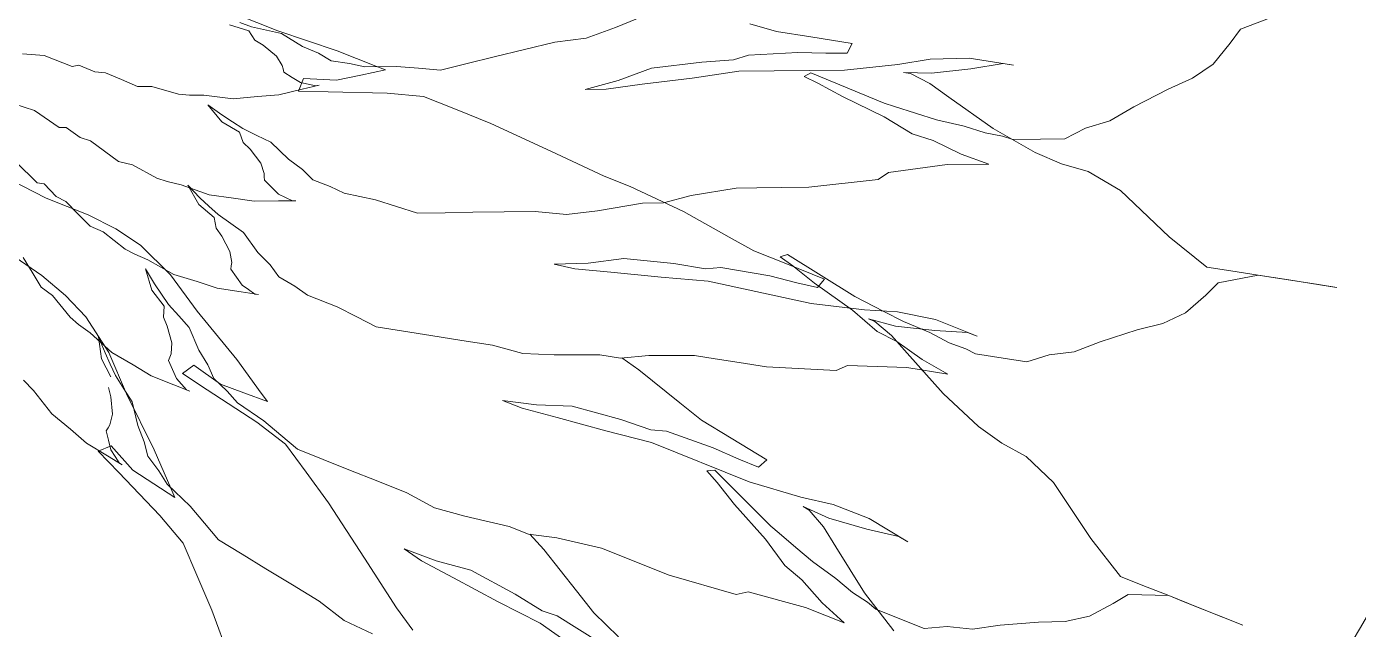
# Model space of a CAD drawing. Extents: x -454308 to 890911, y -14103 to 1343694.
# Drawn here: x 205886.348 to 205891.196, y 658693.703 to 658695.896 of the extents above; entities that cross this region are included whole.
import ezdxf

# ---------------------------------------------------------------- set-up
doc = ezdxf.new("R2010")
doc.units = 0
doc.header["$MEASUREMENT"] = 0
doc.layers.add('AR_Vegetacion', color=105, linetype='Continuous', lineweight=5)
doc.layers.add('Vegetacion_', color=105, linetype='Continuous', lineweight=5)

# ---------------------------------------------------------------- blocks, each defined once
blk = doc.blocks.new('AGAVE AZUL')
at = {"layer": 'Vegetacion_', "color": 47}
for p, q in [((1.250113944406621, 1.069685150443547), (1.272055535460822, 1.109182846772455)), ((1.251489041547757, 1.050439851107512), (1.250113944406621, 1.069685150443547)), ((1.252095807576552, 1.020306402144342), (1.251489041547757, 1.050439851107512)), ((1.244728276855312, 0.9934674354408344), (1.252095807576552, 1.020306402144342)), ((1.231914986099582, 0.9670087900121871), (1.244728276855312, 0.9934674354408344)), ((1.215419154963456, 0.9271307724811777), (1.231914986099582, 0.9670087900121871)), ((1.205135907977819, 0.8977592746923619), (1.215419154963456, 0.9271307724811777)), ((1.498059911362361, 0.907695726473321), (1.517834026017226, 0.91975666099097)), ((1.517834026017226, 0.91975666099097), (1.511243222397752, 0.9157366959661886)), ((1.458509978139773, 0.8835728179656144), (1.498059911362361, 0.907695726473321)), ((1.511243222397752, 0.9157366959661886), (1.471693289175164, 0.8916137875021377)), ((1.189795023703482, 0.8742137043118419), (1.205135907977819, 0.8977592746923619)), ((1.471693289175164, 0.8916137875021377), (1.442031265294645, 0.8735218660985993)), ((1.083227852999698, 0.8760982612548105), (1.040382518025581, 0.8499653702856449)), ((1.073339943774045, 0.8700672743398172), (1.083227852999698, 0.8760982612548105)), ((1.442031265294645, 0.8735218660985993), (1.458509978139773, 0.8835728179656144)), ((1.049704310717061, 0.8420949789397127), (1.073339943774045, 0.8700672743398172)), ((1.179895942215808, 0.8502862812420062), (1.189795023703482, 0.8742137043118419)), ((1.413812171318568, 0.8382346988910285), (1.442031265294645, 0.8735218660985993)), ((1.442031265294645, 0.8735218660985993), (1.415664643107448, 0.8574399271710718)), ((1.040382518025581, 0.8499653702856449), (1.008145330823027, 0.8212659377713862)), ((1.15949346346315, 0.8325651067680155), (1.179895942215808, 0.8502862812420062)), ((1.264152106072288, 0.8463669236043643), (1.223157538683154, 0.8394382216029044)), ((1.33898166124709, 0.8422996775880165), (1.264152106072288, 0.8463669236043643)), ((1.415664643107448, 0.8574399271710718), (1.392593422729988, 0.8433679707195552)), ((1.019477874098811, 0.8101027183111), (1.049704310717061, 0.8420949789397127)), ((1.136178282147739, 0.8123140187344688), (1.15949346346315, 0.8325651067680155)), ((1.223157538683154, 0.8394382216029044), (1.194782619131729, 0.8266489216875925)), ((1.392593422729988, 0.8433679707195552), (1.33898166124709, 0.8422996775880165)), ((1.411959699471481, 0.8190294706837449), (1.413812171318568, 0.8382346988910285)), ((1.008145330823027, 0.8212659377713862), (0.9845096977078356, 0.7932936423712817)), ((1.164397903543431, 0.8171547175988962), (1.111508084519301, 0.8074899352031935)), ((1.194782619131729, 0.8266489216875925), (1.164397903543431, 0.8171547175988962)), ((1.40753451740602, 0.7892165426419524), (1.411959699471481, 0.8190294706837449)), ((0.9951202985830605, 0.7907269120732963), (1.019477874098811, 0.8101027183111)), ((1.051305519358721, 0.8024016768722504), (1.02550501388032, 0.8002211163657194)), ((1.111508084519301, 0.8074899352031935), (1.051305519358721, 0.8024016768722504)), ((1.107802449783776, 0.7978862404670508), (1.124904103577137, 0.8076318950443238)), ((1.124904103577137, 0.8076318950443238), (1.136178282147739, 0.8123140187344688)), ((0.9845096977078356, 0.7932936423712817), (0.9431097457418218, 0.7499653169907106)), ((1.001711102202535, 0.7947468771708373), (0.9951202985830605, 0.7907269120732963)), ((1.02550501388032, 0.8002211163657194), (1.001711102202535, 0.7947468771708373)), ((1.056878260395024, 0.774094214921206), (1.085254092642572, 0.788521993203176)), ((1.085254092642572, 0.788521993203176), (1.107802449783776, 0.7978862404670508)), ((1.395795840362553, 0.7639813668174611), (1.40753451740602, 0.7892165426419524)), ((0.9303335234289989, 0.7783250101019803), (0.8907835903228261, 0.754202101710689)), ((0.933065261633601, 0.7664334256078291), (0.9303335234289989, 0.7783250101019803)), ((1.034331410075538, 0.7647312765002425), (1.056878260395024, 0.774094214921206)), ((1.098510134383105, 0.7438253683612857), (1.133485166647006, 0.7742039637487323)), ((1.133485166647006, 0.7742039637487323), (1.102578347024973, 0.7626901239382278)), ((1.133485166647006, 0.7742039637487323), (1.133485166647006, 0.7742039637487323)), ((0.9152977406629361, 0.7510788125036925), (0.933065261633601, 0.7664334256078291)), ((1.011784559697844, 0.7553683379774156), (1.034331410075538, 0.7647312765002425)), ((1.102578347024973, 0.7626901239382278), (1.069142427062616, 0.7540880505221139)), ((1.378751010808628, 0.7400290364857938), (1.395795840362553, 0.7639813668174611)), ((0.9431097457418218, 0.7499653169907106), (0.8542794997338206, 0.6731916850512789)), ((0.8907835903228261, 0.754202101710689), (0.8578261646907777, 0.7341001977147243)), ((0.8909401651471853, 0.7317030061640253), (0.9152977406629361, 0.7510788125036925)), ((0.9165368875255808, 0.723736412863218), (1.000511324615218, 0.7506851282778371)), ((1.000511324615218, 0.7506851282778371), (1.011784559697844, 0.7553683379774156)), ((1.046596520172898, 0.7447240258734382), (1.010630556498654, 0.7390348048902524)), ((1.069142427062616, 0.7540880505221139), (1.046596520172898, 0.7447240258734382)), ((1.054021693242248, 0.6949647335968621), (1.098510134383105, 0.7438253683612857)), ((0.8578261646907777, 0.7341001977147243), (0.829451244790107, 0.721310898061347)), ((0.8508265683194622, 0.6936785307152604), (0.8909401651471853, 0.7317030061640253)), ((1.010630556498654, 0.7390348048902524), (0.9604762047529221, 0.7261322376980388)), ((1.355838069110177, 0.7034590239309182), (1.378751010808628, 0.7400290364857938)), ((0.9132370058796369, 0.7157598068260995), (0.9165368875255808, 0.723736412863218)), ((0.9299544941168278, 0.7200613867134962), (0.9132370058796369, 0.7157598068260995)), ((0.9604762047529221, 0.7261322376980388), (0.9299544941168278, 0.7200613867134962)), ((1.340802286285907, 0.676212826216215), (1.355838069110177, 0.7034590239309182)), ((0.8416606014361605, 0.6790510546234145), (0.8508265683194622, 0.6936785307152604)), ((1.050337646040134, 0.6815440528553154), (1.054021693242248, 0.6949647335968621)), ((0.8160166708403267, 0.6543713984392525), (0.8416606014361605, 0.6790510546234145)), ((0.8542794997338206, 0.6731916850512789), (0.8194696021382697, 0.6338845528771344)), ((0.997106576920487, 0.6250897507816262), (1.050337646040134, 0.6815440528553154)), ((1.321750863222405, 0.6555541743837239), (1.340802286285907, 0.676212826216215)), ((0.7179620173992589, 0.6217309804887918), (0.7413120699930005, 0.6668194389167184)), ((0.7779113714350387, 0.6130542835708184), (0.8160166708403267, 0.6543713984392525)), ((1.308001435536426, 0.6336118265862751), (1.321750863222405, 0.6555541743837239)), ((0.8194696021382697, 0.6338845528771344), (0.7813633480109274, 0.5925651705292694)), ((0.973789888783358, 0.6048373539779277), (0.997106576920487, 0.6250897507816262)), ((1.284930214984342, 0.6195398702366219), (1.308001435536426, 0.6336118265862751)), ((0.7005979848909192, 0.5913907515896426), (0.7179620173992589, 0.6217309804887918)), ((0.7582938317209482, 0.578494253448298), (0.7779113714350387, 0.6130542835708184)), ((1.247341430163942, 0.6195653915892763), (1.199742293450981, 0.6036602695785405)), ((1.207071138778701, 0.5939069673440827), (1.236356431618333, 0.6158947842013731)), ((1.236356431618333, 0.6158947842013731), (1.247341430163942, 0.6195653915892763)), ((1.258565296826418, 0.6034589705341205), (1.284930214984342, 0.6195398702366219)), ((0.9533874099724926, 0.587116179503937), (0.973789888783358, 0.6048373539779277)), ((1.199742293450981, 0.6036602695785405), (1.161910282098688, 0.5828845007308701)), ((1.170463775692042, 0.569472500395932), (1.207071138778701, 0.5939069673440827)), ((1.204387418634724, 0.5884892990106891), (1.22818133054534, 0.5939635381764674)), ((1.22818133054534, 0.5939635381764674), (1.246668340871111, 0.6007218509876111)), ((1.246668340871111, 0.6007218509876111), (1.258565296826418, 0.6034589705341205)), ((0.6770007010782138, 0.5655991382482171), (0.7005979848909192, 0.5913907515896426)), ((0.736665541306138, 0.5472270514110278), (0.7582938317209482, 0.578494253448298)), ((0.7813633480109274, 0.5925651705292694), (0.7544323132606223, 0.5625828926386021)), ((0.9359006473096088, 0.5719275361734617), (0.9533874099724926, 0.587116179503937)), ((1.161910282098688, 0.5828845007308701), (1.132624989259057, 0.5608966838881315)), ((1.150211244414095, 0.5735206668141473), (1.174003452353645, 0.5789938665802765)), ((1.174003452353645, 0.5789938665802765), (1.204387418634724, 0.5884892990106891)), ((0.6565200429176912, 0.5375332171788614), (0.6770007010782138, 0.5655991382482171)), ((0.9030714934342541, 0.5331920137650741), (0.9359006473096088, 0.5719275361734617)), ((1.027230950829107, 0.5527366391725081), (1.114522829593625, 0.5653091192762076)), ((1.114522829593625, 0.5653091192762076), (1.126419036416337, 0.568047466873395)), ((1.126419036416337, 0.568047466873395), (1.150211244414095, 0.5735206668141473)), ((1.14239446335705, 0.5560253052644839), (1.170463775692042, 0.569472500395932)), ((1.210006720735691, 0.5422082623226743), (1.24955665395828, 0.5663311707867251)), ((1.24955665395828, 0.5663311707867251), (1.217162891698536, 0.5601308340083051)), ((1.24955665395828, 0.5663311707867251), (1.24955665395828, 0.5663311707867251)), ((1.658753889845684, 0.5577283121783694), (1.680721994140185, 0.5650688944115245)), ((1.680721994140185, 0.5650688944115245), (1.673399923660327, 0.5626222445243911)), ((0.7544323132606223, 0.5625828926386021), (0.736665541306138, 0.5472270514110278)), ((1.022647490026429, 0.5454217674523534), (1.027230950829107, 0.5527366391725081)), ((1.076474251924083, 0.5584041946385696), (1.032536150421947, 0.5437223975859524)), ((1.122558267088607, 0.5521348779257096), (1.070954803086352, 0.5477739454327093)), ((1.076481482712552, 0.5462028781876143), (1.076474251924083, 0.5584041946385696)), ((1.132624989259057, 0.5608966838881315), (1.08259480347624, 0.5279075899125019)), ((1.158969373384025, 0.5517487083088781), (1.122558267088607, 0.5521348779257096)), ((1.149716533778701, 0.5584719551225135), (1.14239446335705, 0.5560253052644839)), ((1.174132041749544, 0.5584945090049587), (1.149716533778701, 0.5584719551225135)), ((1.182760832132772, 0.5572231362421007), (1.158969373384025, 0.5517487083088781)), ((1.199767956044525, 0.5548584639873297), (1.174132041749544, 0.5584945090049587)), ((1.217162891698536, 0.5601308340083051), (1.182760832132772, 0.5572231362421007)), ((1.259586503496394, 0.5463743259715557), (1.199767956044525, 0.5548584639873297)), ((1.375550906348508, 0.5525832620005531), (1.34503653930733, 0.5464533634331019)), ((1.417057502898388, 0.5501824515486078), (1.375550906348508, 0.5525832620005531)), ((1.489089142240118, 0.5295076413567585), (1.417057502898388, 0.5501824515486078)), ((1.614815788285341, 0.5430465150966484), (1.658753889845684, 0.5577283121783694)), ((1.673399923660327, 0.5626222445243911), (1.629461822158191, 0.5479404474135663)), ((0.6360393848153763, 0.5094672960367461), (0.6565200429176912, 0.5375332171788614)), ((1.032536150421947, 0.5437223975859524), (0.9959220123128034, 0.5314878829631198)), ((1.039848145272117, 0.5468762304044503), (1.022647490026429, 0.5454217674523534)), ((1.027664472581819, 0.5217565019374888), (1.055733784800395, 0.5352036971416965)), ((1.070954803086352, 0.5477739454327093), (1.039848145272117, 0.5468762304044503)), ((1.055733784800395, 0.5352036971416965), (1.076481482712552, 0.5462028781876143)), ((1.157995418820065, 0.501447895232559), (1.210006720735691, 0.5422082623226743)), ((1.313298960973043, 0.5439841598090425), (1.259586503496394, 0.5463743259715557)), ((1.34503653930733, 0.5464533634331019), (1.313298960973043, 0.5439841598090425)), ((1.561122218496166, 0.5088348279932688), (1.596508719376288, 0.5369292577779561)), ((1.596508719376288, 0.5369292577779561), (1.567216651688796, 0.5271413930859126)), ((1.629461822158191, 0.5479404474135663), (1.596508719376288, 0.5369292577779561)), ((1.596508719376288, 0.5369292577779561), (1.614815788285341, 0.5430465150966484)), ((0.8848139495239593, 0.5071149982504721), (0.9030714934342541, 0.5331920137650741)), ((0.9654076452134177, 0.5253579844102205), (0.9080390344606712, 0.51432424108134)), ((0.9959220123128034, 0.5314878829631198), (0.9654076452134177, 0.5253579844102205)), ((1.08259480347624, 0.5279075899125019), (0.978863361175172, 0.4729094896574679)), ((0.9800725666573271, 0.49365006341759), (1.027664472581819, 0.5217565019374888)), ((1.541585619153921, 0.5185768533665396), (1.489089142240118, 0.5295076413567585)), ((1.567216651688796, 0.5271413930859126), (1.541585619153921, 0.5185768533665396)), ((0.6178340938058682, 0.4845194523186365), (0.6360393848153763, 0.5094672960367461)), ((0.9080390344606712, 0.51432424108134), (0.8445711085805669, 0.4971845173240581)), ((0.8673256800393574, 0.4919250460916373), (0.8848139495239593, 0.5071149982504721)), ((1.555027785361744, 0.490528262929729), (1.561122218496166, 0.5088348279932688)), ((0.8445711085805669, 0.4971845173240581), (0.8152790408930741, 0.4873966525155993)), ((0.8344965261640027, 0.4531895237560093), (0.8673256800393574, 0.4919250460916373)), ((0.9678715876652859, 0.4814388343475002), (0.9800725666573271, 0.49365006341759)), ((1.152125602820888, 0.4888291737697728), (1.157995418820065, 0.501447895232559)), ((1.544056792394258, 0.4624563867801044), (1.555027785361744, 0.490528262929729)), ((0.5996288029127754, 0.4595716086732864), (0.6178340938058682, 0.4845194523186365)), ((0.8152790408930741, 0.4873966525155993), (0.7518115709535778, 0.4702555643125379)), ((0.9373639954719692, 0.4631089835856983), (0.9678715876652859, 0.4814388343475002)), ((1.090228095650673, 0.4420388590333459), (1.152125602820888, 0.4888291737697728)), ((0.7518115709535778, 0.4702555643125379), (0.6810215746518224, 0.4506691905808111)), ((0.8909943890757859, 0.4313445789121033), (0.9373639954719692, 0.4631089835856983)), ((0.978863361175172, 0.4729094896574679), (0.9361547899316065, 0.4423684099419916)), ((1.526979253569152, 0.4404798468131048), (1.544056792394258, 0.4624563867801044)), ((0.559855526429601, 0.4312462261987093), (0.5797409953083843, 0.4454085353318078)), ((0.5797409953083843, 0.4454085353318078), (0.5996288029127754, 0.4595716086732864)), ((0.6810215746518224, 0.4506691905808111), (0.6407445084187202, 0.4372107184572087)), ((0.8107956725289114, 0.4274930520005), (0.8344965261640027, 0.4531895237560093)), ((0.5331416171393357, 0.4077289205997658), (0.559855526429601, 0.4312462261987093)), ((0.6407445084187202, 0.4372107184572087), (0.604130370367784, 0.4249762038634799)), ((0.8641546069411561, 0.4020381010159326), (0.8909943890757859, 0.4313445789121033)), ((0.9361547899316065, 0.4423684099419916), (0.8897837464464828, 0.4106020081635506)), ((1.063861473463476, 0.4259569200476108), (1.090228095650673, 0.4420388590333459)), ((1.505016031267587, 0.4209386798720516), (1.526979253569152, 0.4404798468131048)), ((0.5418779689352959, 0.416378466074093), (0.4979398675495759, 0.4016966690360277)), ((0.5357839916832745, 0.3980705365211179), (0.5528629675973207, 0.4200490734328923)), ((0.5528629675973207, 0.4200490734328923), (0.5418779689352959, 0.416378466074093)), ((0.604130370367784, 0.4249762038634799), (0.5711821494041942, 0.4017644295490754)), ((0.7820347314118408, 0.407622285256366), (0.8107956725289114, 0.4274930520005)), ((1.040790253086016, 0.4118849636834057), (1.063861473463476, 0.4259569200476108)), ((1.474515213980339, 0.3904088770032104), (1.505016031267587, 0.4209386798720516)), ((0.4979398675495759, 0.4016966690360277), (0.4332564171054401, 0.3760149591362278)), ((0.5178068825625814, 0.3998027663728863), (0.5331416171393357, 0.4077289205997658)), ((0.5711821494041942, 0.4017644295490754), (0.5199359831749462, 0.360234713920363)), ((0.7558038338902406, 0.3848386659337848), (0.7820347314118408, 0.407622285256366)), ((0.8360901765991002, 0.3763903211329307), (0.8641546069411561, 0.4020381010159326)), ((0.8897837464464828, 0.4106020081635506), (0.8568374183960259, 0.3873908664354531)), ((1.021016138489358, 0.3998240291512047), (1.040790253086016, 0.4118849636834057)), ((0.4655671038781293, 0.3805746148973412), (0.4840196260483935, 0.3862256135289499)), ((0.4840196260483935, 0.3862256135289499), (0.5001956189516932, 0.3887593826184457)), ((0.5001956189516932, 0.3887593826184457), (0.5178068825625814, 0.3998027663728863)), ((0.5187064529163763, 0.3760939964959107), (0.5357839916832745, 0.3980705365211179)), ((0.8568374183960259, 0.3873908664354531), (0.8360901765991002, 0.3763903211329307)), ((0.982188896741718, 0.3671034034887271), (1.021016138489358, 0.3998240291512047)), ((1.286455779802054, 0.3871284555898455), (1.245689705014229, 0.3729502747992228)), ((1.336040332214907, 0.3948758988080954), (1.286455779802054, 0.3871284555898455)), ((1.292056124832015, 0.376289866555453), (1.324597136583179, 0.3930879325307615)), ((1.324597136583179, 0.3930879325307615), (1.336040332214907, 0.3948758988080954)), ((1.453774746973068, 0.367208379549993), (1.474515213980339, 0.3904088770032104)), ((0.4332564171054401, 0.3760149591362278), (0.3856572803924792, 0.3601098371109401)), ((0.423272391082719, 0.3684271523052303), (0.4386082876008004, 0.3763524585920095)), ((0.4386082876008004, 0.3763524585920095), (0.4655671038781293, 0.3805746148973412)), ((0.4894211601931602, 0.354106179682276), (0.5187064529163763, 0.3760939964959107)), ((0.7295729364268482, 0.3620550466839632), (0.7558038338902406, 0.3848386659337848)), ((1.245689705014229, 0.3729502747992228), (1.21314869337948, 0.3561522087074991)), ((1.251887630613055, 0.3583000282342255), (1.292056124832015, 0.376289866555453)), ((0.3948771271971054, 0.3556937690264022), (0.40793765662238, 0.3605009979037277)), ((0.40793765662238, 0.3605009979037277), (0.423272391082719, 0.3684271523052303)), ((0.5199359831749462, 0.360234713920363), (0.4943117256625555, 0.3394702219193277)), ((0.4961370080709457, 0.343928773287189), (0.5075161972781643, 0.3595223848060414)), ((0.5052396536339074, 0.356402695102588), (0.4975722935050726, 0.3524408480843704)), ((0.5075161972781643, 0.3595223848060414), (0.5052396536339074, 0.356402695102588)), ((0.7062562484061345, 0.3418026499384723), (0.7295729364268482, 0.3620550466839632)), ((0.9598396188230254, 0.3444349579476693), (0.982188896741718, 0.3671034034887271)), ((1.111597376002464, 0.3559037629856903), (1.073456019337755, 0.3499442860447743)), ((1.157368187210523, 0.3630553201764997), (1.111597376002464, 0.3559037629856903)), ((1.155341271776706, 0.351023537627043), (1.157368187210523, 0.3630553201764997)), ((1.21314869337948, 0.3561522087074991), (1.158319092763122, 0.3319651315359806)), ((1.221969365025871, 0.349720357957267), (1.251887630613055, 0.3583000282342255)), ((1.430591118114535, 0.3513258112761832), (1.453774746973068, 0.367208379549993)), ((0.4087777528329752, 0.3551094607209961), (0.3880510255694389, 0.3463395368999045)), ((0.4204029966495, 0.3514046148593479), (0.4087777528329752, 0.3551094607209961)), ((0.4311858200235292, 0.3530930021333916), (0.4204029966495, 0.3514046148593479)), ((0.450478438520804, 0.3533524634804053), (0.4311858200235292, 0.3530930021333916)), ((0.4621036822791211, 0.3496476176187571), (0.450478438520804, 0.3533524634804053)), ((0.4652191458735615, 0.3473741578018235), (0.4621036822791211, 0.3496476176187571)), ((0.4683357714675367, 0.3450998500447895), (0.4652191458735615, 0.3473741578018235)), ((0.4791209333925508, 0.3467890016581805), (0.4683357714675367, 0.3450998500447895)), ((0.489903756941203, 0.3484773887430492), (0.4791209333925508, 0.3467890016581805)), ((0.4802082608221099, 0.3221006191852211), (0.4961370080709457, 0.343928773287189)), ((0.4943117256625555, 0.3394702219193277), (0.4894211601931602, 0.354106179682276)), ((0.4975722935050726, 0.3524408480843704), (0.489903756941203, 0.3484773887430492)), ((0.6829395603272133, 0.3215502529164951), (0.7062562484061345, 0.3418026499384723)), ((0.9400638001970947, 0.3323729841322347), (0.9598396188230254, 0.3444349579476693)), ((0.9839415344758891, 0.347671533072571), (0.9608301580883563, 0.3454396429842745)), ((1.042346758767962, 0.3489871255842445), (0.9839415344758891, 0.347671533072571)), ((1.073456019337755, 0.3499442860447743), (1.042346758767962, 0.3489871255842445)), ((1.103132001298945, 0.3350573905154306), (1.133050266769715, 0.3436370607923891)), ((1.133050266769715, 0.3436370607923891), (1.155341271776706, 0.351023537627043)), ((1.229596847726498, 0.350912130157667), (1.221969365025871, 0.349720357957267)), ((1.253674456384033, 0.3468641318868322), (1.229596847726498, 0.350912130157667)), ((1.278345479804557, 0.3390052811118949), (1.253674456384033, 0.3468641318868322)), ((1.41228893114021, 0.3330079693078005), (1.430591118114535, 0.3513258112761832)), ((0.4943117256625555, 0.3394702219193277), (0.4943117256625555, 0.3394702219193277)), ((0.4943117256625555, 0.3394702219193277), (0.4943117256625555, 0.3394702219193277)), ((0.4943117256625555, 0.3394702219193277), (0.4943117256625555, 0.3394702219193277)), ((0.4943117256625555, 0.3394702219193277), (0.4943117256625555, 0.3394702219193277)), ((0.4943117256625555, 0.3394702219193277), (0.4943117256625555, 0.3394702219193277)), ((0.4943117256625555, 0.3394702219193277), (0.4943117256625555, 0.3394702219193277)), ((0.4943117256625555, 0.3394702219193277), (0.4943117256625555, 0.3394702219193277)), ((0.4943117256625555, 0.3394702219193277), (0.4943117256625555, 0.3394702219193277)), ((0.9012365585076623, 0.2996523584261013), (0.9400638001970947, 0.3323729841322347)), ((1.158319092763122, 0.3319651315359806), (1.046870649617631, 0.2950294077272702)), ((1.051520533335861, 0.3152781647477241), (1.103132001298945, 0.3350573905154306)), ((1.335912589682266, 0.3206676946829248), (1.278345479804557, 0.3390052811118949)), ((1.386657898547128, 0.3244434295447718), (1.41228893114021, 0.3330079693078005)), ((0.4634370788116939, 0.3056632380721567), (0.4802082608221099, 0.3221006191852211)), ((0.6378452962380834, 0.302821981091256), (0.6603912031860091, 0.3121860056526202)), ((0.6603912031860091, 0.3121860056526202), (0.6829395603272133, 0.3215502529164951)), ((1.037454591307323, 0.3052718026556249), (1.051520533335861, 0.3152781647477241)), ((1.114447144558653, 0.3107676701147284), (1.120548352657352, 0.3168742831294367)), ((1.120548352657352, 0.3168742831294367), (1.208443443290889, 0.3096360238232592)), ((1.269477971130982, 0.3096925075042236), (1.301215093641076, 0.3121630756031664)), ((1.301215093641076, 0.3121630756031664), (1.32563060161192, 0.3121856293109886)), ((1.32563060161192, 0.3121856293109886), (1.345159969874658, 0.3146449204614328)), ((1.388474963081535, 0.3093567316645931), (1.335912589682266, 0.3206676946829248)), ((1.345159969874658, 0.3146449204614328), (1.357367723889183, 0.3146561973662756)), ((1.357367723889183, 0.3146561973662756), (1.386657898547128, 0.3244434295447718)), ((0.4443917060852982, 0.2861093918290862), (0.4634370788116939, 0.3056632380721567)), ((0.606554311234504, 0.2858640665763232), (0.6378452962380834, 0.302821981091256)), ((0.8735835813567974, 0.2782665695667674), (0.9012365585076623, 0.2996523584261013)), ((1.004318193125073, 0.2922842808293353), (1.037454591307323, 0.3052718026556249)), ((1.131538233254105, 0.3083443058239936), (1.114447144558653, 0.3107676701147284)), ((1.162059831083752, 0.3022728878095222), (1.131538233254105, 0.3083443058239936)), ((1.213334008702077, 0.2950000661039667), (1.162059831083752, 0.3022728878095222)), ((1.208443443290889, 0.3096360238232592), (1.220650741364807, 0.3096486651593295)), ((1.220650741364807, 0.3096486651593295), (1.245064356306102, 0.3096705863536044)), ((1.245064356306102, 0.3096705863536044), (1.269477971130982, 0.3096925075042236)), ((0.4168377004680224, 0.2679836235001858), (0.4443917060852982, 0.2861093918290862)), ((0.5898368228808977, 0.2815624868053419), (0.606554311234504, 0.2858640665763232)), ((0.9533021117094904, 0.2686945108398504), (1.004318193125073, 0.2922842808293353)), ((1.046870649617631, 0.2950294077272702), (0.999668309406843, 0.2720355238670891)), ((1.248739397211466, 0.2864926425936574), (1.213334008702077, 0.2950000661039667)), ((1.273152556153946, 0.2865159282046079), (1.248739397211466, 0.2864926425936574)), ((1.307335189310834, 0.2816678351919109), (1.273152556153946, 0.2865159282046079)), ((0.4046184296021238, 0.2577840092671977), (0.4168377004680224, 0.2679836235001858)), ((0.4601613556151278, 0.2660189485868614), (0.4739655780140311, 0.2677882197858708)), ((0.4739655780140311, 0.2677882197858708), (0.4906830663094297, 0.2720897996587155)), ((0.4906830663094297, 0.2720897996587155), (0.5074014979763888, 0.2763902932747442)), ((0.5074014979763888, 0.2763902932747442), (0.5346223837113939, 0.274485624377121)), ((0.5346223837113939, 0.274485624377121), (0.5538708591484465, 0.2758732657930523)), ((0.5538708591484465, 0.2758732657930523), (0.5702041820040904, 0.2747307707140862)), ((0.5702041820040904, 0.2747307707140862), (0.5898368228808977, 0.2815624868053419)), ((0.8419125106884167, 0.2634685154444014), (0.8735835813567974, 0.2782665695667674)), ((0.9219523173524067, 0.2442725138207607), (0.9533021117094904, 0.2686945108398504)), ((0.999668309406843, 0.2720355238670891), (0.9486504781525582, 0.248444024426135)), ((1.296357421437278, 0.265795911236637), (1.340295522939414, 0.2804777082892542)), ((1.340295522939414, 0.2804777082892542), (1.307335189310834, 0.2816678351919109)), ((1.340295522939414, 0.2804777082892542), (1.340295522939414, 0.2804777082892542)), ((0.3946745258290321, 0.250702472661942), (0.4046184296021238, 0.2577840092671977)), ((0.4271111081470735, 0.2628622586889833), (0.446358640154358, 0.2642509861871076)), ((0.4514187277527526, 0.2584252813212515), (0.4271111081470735, 0.2628622586889833)), ((0.4271111081470735, 0.2628622586889833), (0.4271111081470735, 0.2628622586889833)), ((0.4271111081470735, 0.2628622586889833), (0.4271111081470735, 0.2628622586889833)), ((0.446358640154358, 0.2642509861871076), (0.4601613556151278, 0.2660189485868614)), ((0.4735804690863006, 0.2623452311345318), (0.4514187277527526, 0.2584252813212515)), ((0.4514187277527526, 0.2584252813212515), (0.4514187277527526, 0.2584252813212515)), ((0.4840848098392598, 0.2561378963982861), (0.4735804690863006, 0.2623452311345318)), ((0.494972372718621, 0.2553757225214213), (0.4840848098392598, 0.2561378963982861)), ((0.5138357393443584, 0.2513203752278059), (0.494972372718621, 0.2553757225214213)), ((0.8122504868661053, 0.2453765939972072), (0.8419125106884167, 0.2634685154444014)), ((1.236557305732276, 0.2376795601121557), (1.296357421437278, 0.265795911236637)), ((0.3540599909611046, 0.2277694753975084), (0.3662792619434185, 0.237969089543185)), ((0.3662792619434185, 0.237969089543185), (0.3946745258290321, 0.250702472661942)), ((0.5243400799809024, 0.245113040535216), (0.5138357393443584, 0.2513203752278059)), ((0.5268691805540584, 0.2422012742426887), (0.5243400799809024, 0.245113040535216)), ((0.5293992243823595, 0.2392884217806568), (0.5268691805540584, 0.2422012742426887)), ((0.5402892373967916, 0.2385264707372698), (0.5293992243823595, 0.2392884217806568)), ((0.5511768003925681, 0.2377642968167493), (0.5402892373967916, 0.2385264707372698)), ((0.5595367695204914, 0.239915198104427), (0.5511768003925681, 0.2377642968167493)), ((0.5562368878163397, 0.2319385920382047), (0.5708109479746781, 0.2445973217654682)), ((0.5678952320013195, 0.2420647904473299), (0.5595367695204914, 0.239915198104427)), ((0.5708109479746781, 0.2445973217654682), (0.5678952320013195, 0.2420647904473299)), ((0.7825884628109634, 0.2272846725063573), (0.8122504868661053, 0.2453765939972072)), ((0.890004942251835, 0.22366217428862), (0.9219523173524067, 0.2442725138207607)), ((0.9486504781525582, 0.248444024426135), (0.9122957253130153, 0.2310500723360747)), ((1.228017817775253, 0.2266902916853724), (1.236557305732276, 0.2376795601121557)), ((0.3356086310232058, 0.2221176288403512), (0.3540599909611046, 0.2277694753975084)), ((0.5358359158854, 0.2142187263343658), (0.5562368878163397, 0.2319385920382047)), ((0.7562218406237662, 0.211202733549726), (0.7825884628109634, 0.2272846725063573)), ((0.9122957253130153, 0.2310500723360747), (0.890004942251835, 0.22366217428862)), ((1.157234596437775, 0.1949039658029506), (1.228017817775253, 0.2266902916853724)), ((0.2887631836347282, 0.2037340114002291), (0.3072145436890423, 0.2093858580010419)), ((0.3072145436890423, 0.2093858580010419), (0.3171584474039264, 0.2164673946062976)), ((0.3171584474039264, 0.2164673946062976), (0.3356086310232058, 0.2221176288403512)), ((0.5158176026307046, 0.2019416266521148), (0.5358359158854, 0.2142187263343658)), ((0.7298552185529843, 0.1951207946221984), (0.7562218406237662, 0.211202733549726)), ((0.2527005597366951, 0.1870387811613909), (0.2842112727230415, 0.1974962443309778)), ((0.2842112727230415, 0.1974962443309778), (0.2887631836347282, 0.2037340114002291)), ((0.4928865868714638, 0.187134613366652), (0.5158176026307046, 0.2019416266521148)), ((0.7060613067587838, 0.1896465554418683), (0.7298552185529843, 0.1951207946221984)), ((1.127942528750282, 0.1851161010672513), (1.157234596437775, 0.1949039658029506)), ((0.232812752306927, 0.1728757077762566), (0.2527005597366951, 0.1870387811613909)), ((0.4619807106209919, 0.1756196876776812), (0.4928865868714638, 0.187134613366652)), ((0.4910508025204763, 0.1714753111264145), (0.4678230073768646, 0.1799024502506654)), ((0.4678230073768646, 0.1799024502506654), (0.4678230073768646, 0.1799024502506654)), ((0.4678230073768646, 0.1799024502506654), (0.4678230073768646, 0.1799024502506654)), ((0.4678230073768646, 0.1799024502506654), (0.4870327093522064, 0.1780630457760708)), ((0.4870327093522064, 0.1780630457760708), (0.5009370079496875, 0.1775052587290702)), ((0.5148430105764419, 0.1769485108779918), (0.5320436658221297, 0.1784029738009849)), ((0.5320436658221297, 0.1784029738009849), (0.5492450702004135, 0.1798562085568847)), ((0.5492450702004135, 0.1798562085568847), (0.5757675181375816, 0.173440280075738)), ((0.6485897305537947, 0.1726679405946925), (0.6822698478354141, 0.1841721274067822)), ((0.6822698478354141, 0.1841721274067822), (0.7060613067587838, 0.1896465554418683)), ((1.102311496448237, 0.1765515613333264), (1.127942528750282, 0.1851161010672513)), ((0.4059964334592223, 0.1576533669831406), (0.4365181442117319, 0.1637242179531313)), ((0.4365181442117319, 0.1637242179531313), (0.4477923227823339, 0.1684063415850687)), ((0.4477923227823339, 0.1684063415850687), (0.4619807106209919, 0.1756196876776812)), ((0.5135559061891399, 0.1716458892442461), (0.4910508025204763, 0.1714753111264145)), ((0.4910508025204763, 0.1714753111264145), (0.4910508025204763, 0.1714753111264145)), ((0.5009370079496875, 0.1775052587290702), (0.5148430105764419, 0.1769485108779918)), ((0.5228784480132163, 0.1637742697312206), (0.5135559061891399, 0.1716458892442461)), ((0.533486595726572, 0.1612077282006794), (0.5228784480132163, 0.1637742697312206)), ((0.5757675181375816, 0.173440280075738), (0.5949779690708965, 0.1715996475068096)), ((0.5949779690708965, 0.1715996475068096), (0.6108922693529166, 0.1677502604979964)), ((0.6108922693529166, 0.1677502604979964), (0.6313890753081068, 0.1712134778463223)), ((0.6313890753081068, 0.1712134778463223), (0.6485897305537947, 0.1726679405946925)), ((1.035189766029362, 0.1459871959777956), (1.080343392037321, 0.1692109790710674)), ((1.080343392037321, 0.1692109790710674), (1.102311496448237, 0.1765515613333264)), ((0.3533144882530905, 0.1476638749118138), (0.3725605135550722, 0.1490512934651633)), ((0.3725605135550722, 0.1490512934651633), (0.3918080457951874, 0.1504400207595609)), ((0.3918080457951874, 0.1504400207595609), (0.4059964334592223, 0.1576533669831406)), ((0.5514099425636232, 0.1540644738815899), (0.533486595726572, 0.1612077282006794)), ((0.5607324842712842, 0.146192854266701), (0.5514099425636232, 0.1540644738815899)), ((0.2839126045582816, 0.1333725803233392), (0.3169628521427512, 0.1365292701339058)), ((0.3169628521427512, 0.1365292701339058), (0.3227927776169963, 0.1415930238545116)), ((0.3227927776169963, 0.1415930238545116), (0.3420403097406961, 0.1429817512653244)), ((0.3420403097406961, 0.1429817512653244), (0.3533144882530905, 0.1476638749118138)), ((0.5627407818101346, 0.1429002150653105), (0.5607324842712842, 0.146192854266701)), ((0.5647498285397887, 0.1396063476386189), (0.5627407818101346, 0.1429002150653105)), ((0.5753604292985983, 0.1370396174570487), (0.5647498285397887, 0.1396063476386189)), ((0.5859685769537464, 0.134473075853748), (0.5753604292985983, 0.1370396174570487)), ((0.5945701310993172, 0.1352002129387984), (0.5859685769537464, 0.134473075853748)), ((0.5899866703548469, 0.1278853410731244), (0.6064670871128328, 0.1379373324707558)), ((0.6031699814484455, 0.135926310565992), (0.5945701310993172, 0.1352002129387984)), ((0.6064670871128328, 0.1379373324707558), (0.6031699814484455, 0.135926310565992)), ((1.008342753222678, 0.1288820346489956), (1.035189766029362, 0.1459871959777956)), ((0.2613642475334927, 0.1240083329867048), (0.2839126045582816, 0.1333725803233392)), ((0.5669171538902447, 0.113814423992153), (0.5899866703548469, 0.1278853410731244)), ((0.9412191300070845, 0.09831703675081371), (0.986372755956836, 0.1215408198586374)), ((0.986372755956836, 0.1215408198586374), (1.008342753222678, 0.1288820346489956)), ((1.032558791572228, 0.126654651347053), (1.009532636264339, 0.1296401504332607)), ((1.089782907569315, 0.114894484035176), (1.032558791572228, 0.126654651347053)), ((0.5200537256896496, 0.09426926778905909), (0.5451322887092829, 0.1050463175452023)), ((0.5451322887092829, 0.1050463175452023), (0.5669171538902447, 0.113814423992153)), ((1.120320317451842, 0.1088804291030101), (1.089782907569315, 0.114894484035176)), ((1.158829316322226, 0.1061720226971374), (1.120320317451842, 0.1088804291030101)), ((0.4380306789535098, 0.09102386339145596), (0.4043813304742798, 0.08329872491231072)), ((0.4707715219119564, 0.09499927529759589), (0.4380306789535098, 0.09102386339145596)), ((0.5176120309624821, 0.09159017439742456), (0.4707715219119564, 0.09499927529759589)), ((0.4876607125042938, 0.08806770287264953), (0.5200537256896496, 0.09426926778905909)), ((0.5663870022399351, 0.07977269196635461), (0.5176120309624821, 0.09159017439742456)), ((0.909488782461267, 0.0836465165593836), (0.9412191300070845, 0.09831703675081371)), ((0.3050415175384842, 0.07609698411761201), (0.3381555181113072, 0.07369979263967252)), ((0.3381555181113072, 0.07369979263967252), (0.3447480256436393, 0.07772079702044721)), ((0.3447480256436393, 0.07772079702044721), (0.3639577276189812, 0.07588139257495641)), ((0.4043813304742798, 0.08329872491231072), (0.3567520461510867, 0.06705119300386286)), ((0.3639577276189812, 0.07588139257495641), (0.3758546835160814, 0.0786185120632581)), ((0.3758546835160814, 0.0786185120632581), (0.3950626814621501, 0.07677806842184509)), ((0.3950626814621501, 0.07677806842184509), (0.4142723833792843, 0.07493866390359472)), ((0.4142723833792843, 0.07493866390359472), (0.4294647410861216, 0.07968576602797839)), ((0.4294647410861216, 0.07968576602797839), (0.4605713990749791, 0.08058348104168545)), ((0.4605713990749791, 0.08058348104168545), (0.4724683548556641, 0.08332060067550628)), ((0.4724683548556641, 0.08332060067550628), (0.4876607125042938, 0.08806770287264953)), ((0.5127683437312953, 0.06497586628756835), (0.4920089892111719, 0.07837722223121091)), ((0.4920089892111719, 0.07837722223121091), (0.4920089892111719, 0.07837722223121091)), ((0.4920089892111719, 0.07837722223121091), (0.4920089892111719, 0.07837722223121091)), ((0.4920089892111719, 0.07837722223121091), (0.5103228330845013, 0.07229452744286391)), ((0.6348297849181108, 0.06715982262903708), (0.5663870022399351, 0.07977269196635461)), ((0.8423598213121295, 0.06528346771301585), (0.8753129242686555, 0.07629465743593755)), ((0.8753129242686555, 0.07629465743593755), (0.909488782461267, 0.0836465165593836)), ((1.075252162583638, 0.07337557020582608), (1.09119743242627, 0.07998816237886786)), ((1.09119743242627, 0.07998816237886786), (1.145922488474753, 0.0877424917089229)), ((0.3567520461510867, 0.06705119300386286), (0.2978648012503982, 0.05353278531038086)), ((0.5103228330845013, 0.07229452744286391), (0.5237514494801871, 0.06864584119102801)), ((0.5347432229900733, 0.06011649648644379), (0.5127683437312953, 0.06497586628756835)), ((0.5127683437312953, 0.06497586628756835), (0.5127683437312953, 0.06497586628756835)), ((0.5237514494801871, 0.06864584119102801), (0.5371819587890059, 0.06499778745273943)), ((0.5420725242001936, 0.05036182980620652), (0.5347432229900733, 0.06011649648644379)), ((0.5371819587890059, 0.06499778745273943), (0.5542730473680422, 0.06257442313290085)), ((0.5542730473680422, 0.06257442313290085), (0.5713645918294787, 0.06014969448369811)), ((0.5713645918294787, 0.06014969448369811), (0.5957845257944427, 0.04797302787119406)), ((0.6798532829852775, 0.05625126874292619), (0.6348297849181108, 0.06715982262903708)), ((0.8094067184138112, 0.05427227809195756), (0.8423598213121295, 0.06528346771301585)), ((0.9850566504755989, 0.05651414324165671), (1.040052292286418, 0.06811574643870699)), ((1.08214319817489, 0.06128911365158274), (1.030998058035038, 0.04941669787149294)), ((1.040052292286418, 0.06811574643870699), (1.075252162583638, 0.07337557020582608)), ((1.19902541639749, 0.07240442841066397), (1.08214319817489, 0.06128911365158274)), ((0.551839649269823, 0.04549118302747956), (0.5420725242001936, 0.05036182980620652)), ((0.5677152134594508, 0.0345258327688498), (0.551839649269823, 0.04549118302747956)), ((0.5957845257944427, 0.04797302787119406), (0.6140988256083801, 0.04188896872437908)), ((0.6649629019084387, 0.04397961881113588), (0.6911096425028518, 0.05352401277559693)), ((0.6911096425028518, 0.05352401277559693), (0.6798532829852775, 0.05625126874292619)), ((0.7508225832134485, 0.03469654873697436), (0.780114650784526, 0.04448441339991405)), ((0.780114650784526, 0.04448441339991405), (0.8094067184138112, 0.05427227809195756)), ((0.9490448217256926, 0.03970962800303823), (0.9850566504755989, 0.05651414324165671)), ((1.030998058035038, 0.04941669787149294), (0.9760003244737163, 0.03781379958309117)), ((0.5750445146695711, 0.02477116610316443), (0.5677152134594508, 0.0345258327688498)), ((0.5986924403114244, 0.01637216201561387), (0.6023261233931407, 0.03136966981037403)), ((0.6023261233931407, 0.03136966981037403), (0.6388184396200813, 0.03443615311334725)), ((0.6140988256083801, 0.04188896872437908), (0.6287516344455071, 0.03458294887605007)), ((0.6287516344455071, 0.03458294887605007), (0.6495042141177692, 0.03338154517041403)), ((0.6388184396200813, 0.03443615311334725), (0.6649629019084387, 0.04397961881113588)), ((0.6495042141177692, 0.03338154517041403), (0.6665953026968054, 0.03095818079236778)), ((0.6665953026968054, 0.03095818079236778), (0.7019939163001254, 0.03465070938909776)), ((0.7371590974507853, 0.03045735091654933), (0.6969133683596738, 0.02830026618539705)), ((0.7019939163001254, 0.03465070938909776), (0.7264070752426051, 0.03467399502915214)), ((0.7264070752426051, 0.03467399502915214), (0.7508225832134485, 0.03469654873697436)), ((0.774677709385287, 0.02136712433639332), (0.7371590974507853, 0.03045735091654933)), ((0.913301688444335, 0.02675396173071931), (0.9490448217256926, 0.03970962800303823)), ((0.9760003244737163, 0.03781379958309117), (0.9366793669760227, 0.02897751467753551)), ((0.5762668141396716, 0.02111319990581251), (0.5750445146695711, 0.02477116610316443)), ((0.5774895694921724, 0.01745386930633686), (0.5762668141396716, 0.02111319990581251)), ((0.5872590435901657, 0.01258249085731222), (0.5774895694921724, 0.01745386930633686)), ((0.631433283444494, 0.02034757416913635), (0.5986924403114244, 0.01637216201561387)), ((0.5986924403114244, 0.01637216201561387), (0.5986924403114244, 0.01637216201561387)), ((0.5986924403114244, 0.01637216201561387), (0.5986924403114244, 0.01637216201561387)), ((0.5986924403114244, 0.01637216201561387), (0.5986924403114244, 0.01637216201561387)), ((0.5986924403114244, 0.01637216201561387), (0.5986924403114244, 0.01637216201561387)), ((0.5986924403114244, 0.01637216201561387), (0.5986924403114244, 0.01637216201561387)), ((0.5986924403114244, 0.01637216201561387), (0.5986924403114244, 0.01637216201561387)), ((0.5986924403114244, 0.01637216201561387), (0.5986924403114244, 0.01637216201561387)), ((0.5986924403114244, 0.01637216201561387), (0.5986924403114244, 0.01637216201561387)), ((0.6969133683596738, 0.02830026618539705), (0.631433283444494, 0.02034757416913635)), ((0.8159497341839597, 0.01136749922807212), (0.774677709385287, 0.02136712433639332)), ((0.9366793669760227, 0.02897751467753551), (0.913301688444335, 0.02675396173071931)), ((0.3797452896251343, 0.0001885369820229243), (0.3980572405853309, -0.005894790363527136)), ((0.573842540034093, -0.008170724311639788), (0.5994716794230044, 0.0003931828796339687)), ((0.5970261687180027, 0.007711843962169951), (0.5872590435901657, 0.01258249085731222)), ((0.6055728874634951, 0.006499795879790327), (0.5970261687180027, 0.007711843962169951)), ((0.5994716794230044, 0.0003931828796339687), (0.617780641419813, 0.006511072682769736)), ((0.6141177133540623, 0.00528711524020764), (0.6055728874634951, 0.006499795879790327)), ((0.617780641419813, 0.006511072682769736), (0.6141177133540623, 0.00528711524020764)), ((0.8863269793218933, -0.009653751712903613), (0.8159497341839597, 0.01136749922807212)), ((0.4085967029677704, -0.001619756603759015), (0.3585419357987121, -0.006820843078457983)), ((0.3980572405853309, -0.005894790363527136), (0.4163710847496986, -0.01197748526828946)), ((0.4431214211508632, -0.001603973669261904), (0.4085967029677704, -0.001619756603759015)), ((0.4163710847496986, -0.01197748526828946), (0.4322398738004267, -0.01074288333256845)), ((0.4322398738004267, -0.01074288333256845), (0.4627614716300741, -0.01681430150711094)), ((0.4759232203941792, -0.005040347026806558), (0.4431214211508632, -0.001603973669261904)), ((0.5208195858867839, -0.01882336626658798), (0.4759232203941792, -0.005040347026806558)), ((0.5192925466108136, -0.02949447674109251), (0.5010577886132523, -0.01281992296935641)), ((0.5010577886132523, -0.01281992296935641), (0.5010577886132523, -0.01281992296935641)), ((0.5010577886132523, -0.01281992296935641), (0.5010577886132523, -0.01281992296935641)), ((0.5010577886132523, -0.01281992296935641), (0.5181013295077719, -0.02187054571186309)), ((0.5237978925579228, -0.01675718525439152), (0.5506497874157503, -0.01185260860438575)), ((0.5506497874157503, -0.01185260860438575), (0.573842540034093, -0.008170724311639788)), ((0.9492016166914254, -0.02885574725587503), (0.8863269793218933, -0.009653751712903613)), ((0.4627614716300741, -0.01681430150711094), (0.474969225586392, -0.01680302460226812)), ((0.474969225586392, -0.01680302460226812), (0.4908380147535354, -0.01556842268109904)), ((0.4908380147535354, -0.01556842268109904), (0.5237978925579228, -0.01675718525439152)), ((0.5181013295077719, -0.02187054571186309), (0.5307337704580277, -0.02770681849870016)), ((0.54014982865192, -0.03794921344160684), (0.5192925466108136, -0.02949447674109251)), ((0.5192925466108136, -0.02949447674109251), (0.5192925466108136, -0.02949447674109251)), ((0.5657238778658211, -0.0412344188989664), (0.5208195858867839, -0.01882336626658798)), ((0.5307337704580277, -0.02770681849870016), (0.5433681834256276, -0.03354278320693993)), ((0.9792172820307314, -0.0361281164259708), (0.9492016166914254, -0.02885574725587503)), ((0.5433681834256276, -0.03354278320693993), (0.5598161157104187, -0.03878144050031551)), ((0.5598161157104187, -0.03878144050031551), (0.5762642700574361, -0.04402151909380336)), ((0.6296216954360716, -0.06881281421010499), (0.5657238778658211, -0.0412344188989664)), ((0.5762642700574361, -0.04402151909380336), (0.5983125471975654, -0.06009876561074634)), ((0.5545688734273426, -0.05521996131938067), (0.5457503958023153, -0.04878922390707885)), ((0.5683942816685885, -0.0686784357567376), (0.5545688734273426, -0.05521996131938067)), ((0.5739948487607762, -0.07951844616400194), (0.5683942816685885, -0.0686784357567376)), ((0.5983125471975654, -0.06009876561074634), (0.6153563099796884, -0.06915080959515763)), ((0.6153563099796884, -0.06915080959515763), (0.6285861096112058, -0.07879731855427963)), ((0.6710722232819535, -0.08950014537913376), (0.6296216954360716, -0.06881281421010499)), ((0.9135739967459813, -0.07722117548473761), (0.9473060035379604, -0.06804561913668294)), ((0.5745902353082784, -0.08332899045853992), (0.5739948487607762, -0.07951844616400194)), ((0.5751858438597992, -0.08714095593677484), (0.5745902353082784, -0.08332899045853992)), ((0.5840065156808123, -0.09357280649783206), (0.5751858438597992, -0.08714095593677484)), ((0.6285861096112058, -0.07879731855427963), (0.6488480051630177, -0.08344151094570407)), ((0.6488480051630177, -0.08344151094570407), (0.6652959373313934, -0.08868016837004689)), ((0.6652959373313934, -0.08868016837004689), (0.7008147700107656, -0.09094050852945657)), ((0.8099955418147147, -0.08949998247044277), (0.8443231572164223, -0.08413639164427877)), ((0.8443231572164223, -0.08413639164427877), (0.8786507726181298, -0.07877280087632244)), ((0.8786507726181298, -0.07877280087632244), (0.9135739967459813, -0.07722117548473761)), ((0.5830554690328427, -0.1102480731096875), (0.5899465020629577, -0.09644073613526416)), ((0.5928249933058396, -0.100003544230276), (0.5840065156808123, -0.09357280649783206)), ((0.5899465020629577, -0.09644073613526416), (0.6262020654976368, -0.1016008308251912)), ((0.6010500564589165, -0.1026234294586175), (0.5928249933058396, -0.100003544230276)), ((0.609273147652857, -0.1052436228674196), (0.6010500564589165, -0.1026234294586175)), ((0.6262020654976368, -0.1016008308251912), (0.6538174694869667, -0.0981367139647773)), ((0.6538174694869667, -0.0981367139647773), (0.6814353016670793, -0.09467220105943852)), ((0.6814353016670793, -0.09467220105943852), (0.6710722232819535, -0.08950014537913376)), ((0.7008147700107656, -0.09094050852945657), (0.7248901847633533, -0.0949873935933283)), ((0.7248901847633533, -0.0949873935933283), (0.7489677936537191, -0.099035392053338)), ((0.7489677936537191, -0.099035392053338), (0.7794816676760092, -0.09426768728371826)), ((0.7794816676760092, -0.09426768728371826), (0.8099955418147147, -0.08949998247044277)), ((0.4683892565080896, -0.1038276145445707), (0.4842418021289632, -0.1052557274706487)), ((0.4842418021289632, -0.1052557274706487), (0.5165422799182124, -0.1119224979665887)), ((0.5165422799182124, -0.1119224979665887), (0.5438360494445078, -0.1115629529413127)), ((0.5438360494445078, -0.1115629529413127), (0.5673180495505221, -0.1117989857630164)), ((0.5673180495505221, -0.1117989857630164), (0.5940162104088813, -0.1076274752740574)), ((0.6158572682761587, -0.1136844463799207), (0.5830554690328427, -0.1102480731096875)), ((0.5830554690328427, -0.1102480731096875), (0.5830554690328427, -0.1102480731096875)), ((0.5830554690328427, -0.1102480731096875), (0.5830554690328427, -0.1102480731096875)), ((0.5830554690328427, -0.1102480731096875), (0.5830554690328427, -0.1102480731096875)), ((0.5830554690328427, -0.1102480731096875), (0.5830554690328427, -0.1102480731096875)), ((0.5830554690328427, -0.1102480731096875), (0.5830554690328427, -0.1102480731096875)), ((0.5830554690328427, -0.1102480731096875), (0.5830554690328427, -0.1102480731096875)), ((0.5830554690328427, -0.1102480731096875), (0.5830554690328427, -0.1102480731096875)), ((0.5830554690328427, -0.1102480731096875), (0.5830554690328427, -0.1102480731096875)), ((0.5940162104088813, -0.1076274752740574), (0.6130888608167879, -0.1046474286304147)), ((0.6130888608167879, -0.1046474286304147), (0.609273147652857, -0.1052436228674196)), ((0.6814597235643305, -0.1205550144404697), (0.6158572682761587, -0.1136844463799207)), ((0.7211708369432017, -0.1274397218694503), (0.6814597235643305, -0.1205550144404697)), ((0.7557120505953208, -0.1446787188651797), (0.7211708369432017, -0.1274397218694503)), ((0.7937088141334243, -0.1636423287891375), (0.7557120505953208, -0.1446787188651797)), ((0.8576145583065227, -0.1998487574201135), (0.7937088141334243, -0.1636423287891375))]:
    blk.add_line(p, q, dxfattribs=at)
blk = doc.blocks.new('A$C5E4E7328')
at = {"layer": 'AR_Vegetacion'}
blk.add_spline([(0.7856638578311106, 0.3455331468722704), (0.7460048919110704, 0.4624696617053985), (0.6539132752880619, 0.5318519538344333), (0.5112206668541717, 0.5233824546182291), (0.4219119102208992, 0.4475189410350993), (0.3415962623154201, 0.2946588775696455), (0.2792540353059962, 0.2438451255623306), (0.1094040628345851, 0.2456282299808947)], degree=3, dxfattribs=at)
at = {"layer": 'AR_Vegetacion', "xscale": 0.1089994751442921, "yscale": 0.1089994751442921, "zscale": 0.1089994751442921, "rotation": 2.198464782989686}
blk.add_blockref('AGAVE AZUL', (0.5906243091869783, 0.2849829806633579), dxfattribs=at)

msp = doc.modelspace()

# ---------------------------------------------------------------- block references
at = {"color": 0, "xscale": 29.99999999534342, "yscale": 29.99999999534339, "zscale": 29.99999999534339, "rotation": 317.5562597771022}
msp.add_blockref('A$C5E4E7328', (205866.541641979, 658701.5069510053), dxfattribs=at)

doc.saveas('drawing.dxf')
